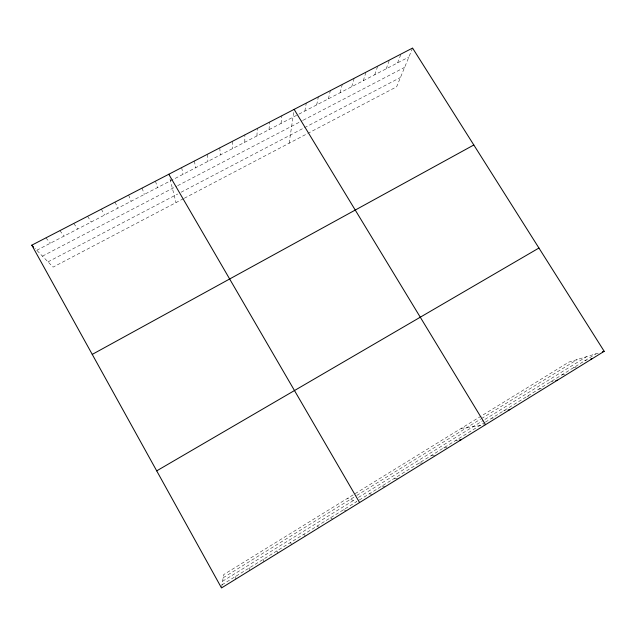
<?xml version="1.0" encoding="UTF-8"?>
<svg xmlns="http://www.w3.org/2000/svg" width="636" height="636" viewBox="0 0 636 636"><rect width="100%" height="100%" fill="white"/><g stroke="black" fill="none" stroke-linecap="round" stroke-linejoin="round"><path stroke-width="0.48" stroke-dasharray="3.18 2.39" d="M244.796 142.241L244.86 134.888M256.944 135.929L257.278 128.456M235.71 579.15L235.869 576.256M269.02 129.657L269.632 122.064M281.033 123.416L281.915 115.704M289.149 143.203L293.983 110.362M221.63 587.155L223.697 574.578L568.854 362.107L599.645 352.702M304.859 111.046L306.274 103.096M316.672 104.908L318.35 96.839M328.415 98.811L330.362 90.622M340.101 92.745L342.303 84.445M351.724 86.703L354.18 78.292M363.283 80.7L365.986 72.178M374.779 74.73L377.728 66.104M386.211 68.791L389.407 60.054M397.58 62.892L401.022 54.044M412.573 48.066L396.641 86.782L308.563 133.011M222.6 581.232L355.166 499.451M358.442 497.432L483.273 420.42M484.934 419.394L586.551 356.701M222.012 584.81L356.756 501.581L347.487 498.37M359.284 500.023L484.616 422.614M485.411 422.121L595.996 353.815M223.172 577.758L355.953 495.937M356.756 495.444L480.689 419.076M481.492 418.575L577.337 359.515M183.47 198.678L53.098 267.112L34.901 248.374M184.297 198.241L307.721 133.457M48.002 261.865L177.69 194.012M181.085 192.239L400.481 77.457M42.453 256.149L176.768 186.133M177.643 185.68L302.394 120.649M303.221 120.212L404.639 67.344M36.753 250.282L298.069 114.575M298.92 114.13L408.892 57.017M584.675 360.803L586.448 360.286M573.29 367.839L576.725 366.861M561.842 374.906L564.649 374.143M550.331 382.021L553.042 381.322M538.756 389.176L541.371 388.532M527.109 396.363L529.025 395.926M503.609 410.88L505.382 410.53M491.763 418.194L493.457 417.9M461.124 428.418L484.576 424.832M455.805 440.406L457.515 440.239M443.674 447.895L447.561 447.633M431.478 455.432L435.135 455.312M419.211 463.016L422.638 463.032M394.447 478.304L398.16 478.701M381.958 486.015L385.376 486.612M369.397 493.775L372.513 494.562M343.663 509.675L346.159 510.859M330.474 517.815L332.66 519.207M317.213 526.012L319.073 527.602M45.879 237.896L50.49 243.151M303.865 534.256L305.407 536.061M59.871 230.645L64.141 236.059M73.776 223.451L77.711 229.016M87.601 216.296L91.202 222.012M290.437 542.548L291.646 544.567M101.339 209.18L104.606 215.048M114.997 202.113L117.938 208.123M128.567 195.085L131.191 201.238M276.922 550.895L277.797 553.129M142.059 188.105L144.364 194.401M155.462 181.165L157.458 187.596M169.995 178.962L176.029 202.582M263.328 559.298L263.861 561.747M181.657 167.602L183.033 174.312M194.441 160.988L195.53 167.825M207.153 154.405L207.948 161.377M219.794 147.862L220.302 154.961M249.638 567.749L249.829 570.42M232.363 141.359L232.585 148.578"/><path stroke-width="0.95" d="M604.2 351.31L221.503 587.934L31.8 245.178L412.573 48.066L604.2 351.31L602.379 351.867M156.702 470.863L538.938 248.032M92.244 354.395L473.82 144.984M590.868 358.974L592.641 358.458M555.753 380.614L557.557 380.145M508.045 410.013L509.818 409.663M459.224 440.064L460.933 439.889M31.8 245.178L33.66 247.094M294.134 109.376L485.514 424.689M168.794 174.264L359.579 502.559"/></g></svg>
